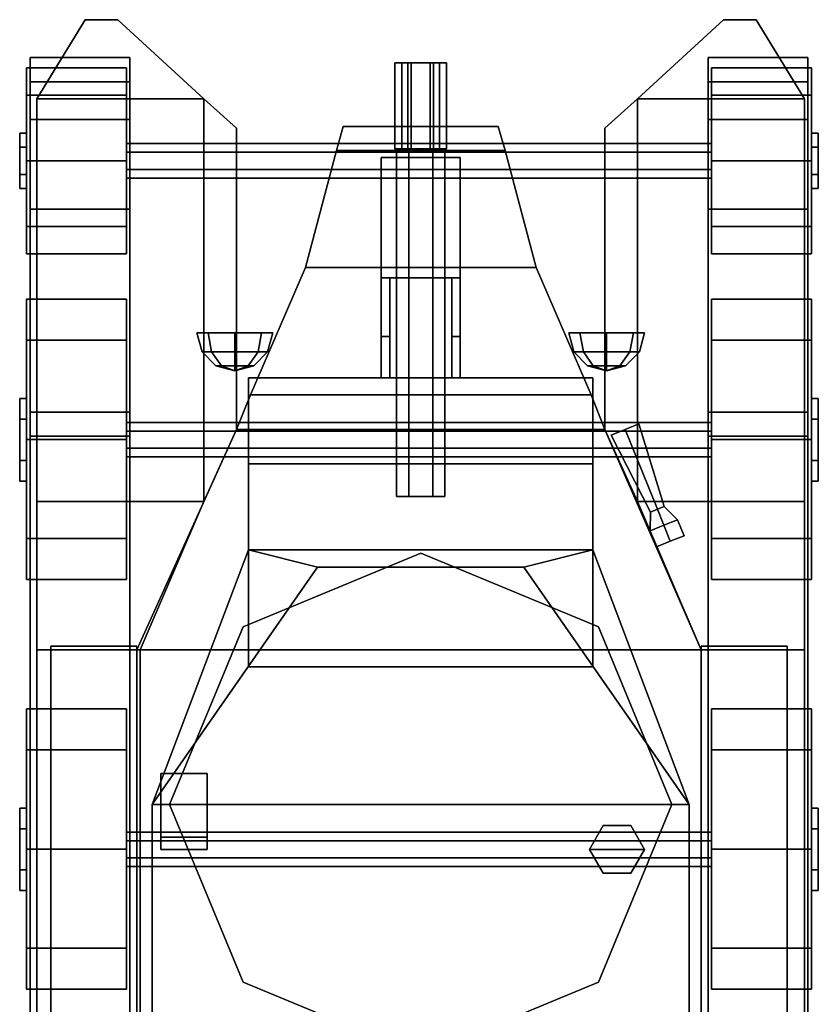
# Model space of a CAD drawing. Header units: millimetres. Extents: x -1.2 to 12.8, y -7.9 to 2.8.
# Drawn here: x -1.165 to 1.155, y -0.073 to 2.79 of the extents above; entities that cross this region are included whole.
import ezdxf

# ---------------------------------------------------------------- set-up
doc = ezdxf.new("R2010")
doc.units = ezdxf.units.MM
for name, color, linetype in [('barrel', 1, 'Continuous'), ('gunshield', 4, 'Continuous'), ('mudguard', 5, 'Continuous'), ('tracks', 8, 'Continuous'), ('turret', 2, 'Continuous'), ('wheels', 2, 'Continuous')]:
    doc.layers.add(name, color=color, linetype=linetype)

msp = doc.modelspace()

# ---------------------------------------------------------------- linework, layer by layer
for points in [[(-0.225, 2.48, 0.56), (-0.245, 2.41, 0.47), (-0.245, 2.41, 0.74), (-0.225, 2.48, 0.64)], [(0.225, 2.48, 0.56), (0.245, 2.41, 0.47), (-0.245, 2.41, 0.47), (-0.225, 2.48, 0.56)], [(-0.225, 2.48, 0.64), (-0.245, 2.41, 0.74), (0.245, 2.41, 0.74), (0.225, 2.48, 0.64)], [(0.225, 2.48, 0.64), (0.225, 2.48, 0.56), (-0.225, 2.48, 0.56), (-0.225, 2.48, 0.64)], [(0.245, 2.41, 0.74), (0.245, 2.41, 0.47), (0.225, 2.48, 0.56), (0.225, 2.48, 0.64)], [(-0.245, 2.41, 0.47), (-0.335, 2.07, 0.33), (-0.335, 2.07, 0.92), (-0.245, 2.41, 0.74)], [(0.245, 2.41, 0.47), (0.335, 2.07, 0.33), (-0.335, 2.07, 0.33), (-0.245, 2.41, 0.47)], [(-0.245, 2.41, 0.74), (-0.335, 2.07, 0.92), (0.335, 2.07, 0.92), (0.245, 2.41, 0.74)], [(0.335, 2.07, 0.92), (0.335, 2.07, 0.33), (0.245, 2.41, 0.47), (0.245, 2.41, 0.74)], [(-0.335, 2.07, 0.33), (-0.495, 1.7, 0.33), (-0.495, 1.7, 1.18), (-0.335, 2.07, 0.92)], [(0.335, 2.07, 0.33), (0.495, 1.7, 0.33), (-0.495, 1.7, 0.33), (-0.335, 2.07, 0.33)], [(-0.335, 2.07, 0.92), (-0.495, 1.7, 1.18), (0.495, 1.7, 1.18), (0.335, 2.07, 0.92)], [(0.495, 1.7, 1.18), (0.495, 1.7, 0.33), (0.335, 2.07, 0.33), (0.335, 2.07, 0.92)], [(-0.4622, 1.88, 1.1028), (-0.43, 1.88, 1.025), (-0.6178, 1.88, 0.9472), (-0.65, 1.88, 1.025)], [(-0.54, 1.88, 1.135), (-0.4622, 1.88, 1.1028), (-0.65, 1.88, 1.025), (-0.6178, 1.88, 1.1028)], [(-0.6074, 1.825, 1.0924), (-0.6178, 1.88, 1.1028), (-0.65, 1.88, 1.025), (-0.6353, 1.825, 1.025)], [(-0.6353, 1.825, 1.025), (-0.65, 1.88, 1.025), (-0.6178, 1.88, 0.9472), (-0.6074, 1.825, 0.9576)], [(-0.43, 1.88, 1.025), (-0.4622, 1.88, 0.9472), (-0.54, 1.88, 0.915), (-0.6178, 1.88, 0.9472)], [(-0.6074, 1.825, 0.9576), (-0.6178, 1.88, 0.9472), (-0.54, 1.88, 0.915), (-0.54, 1.825, 0.9297)], [(-0.54, 1.825, 1.1203), (-0.54, 1.88, 1.135), (-0.6178, 1.88, 1.1028), (-0.6074, 1.825, 1.0924)], [(-0.54, 1.825, 0.9297), (-0.54, 1.88, 0.915), (-0.4622, 1.88, 0.9472), (-0.4726, 1.825, 0.9576)], [(-0.4726, 1.825, 1.0924), (-0.4622, 1.88, 1.1028), (-0.54, 1.88, 1.135), (-0.54, 1.825, 1.1203)], [(-0.4447, 1.825, 1.025), (-0.43, 1.88, 1.025), (-0.4622, 1.88, 1.1028), (-0.4726, 1.825, 1.0924)], [(-0.4726, 1.825, 0.9576), (-0.4622, 1.88, 0.9472), (-0.43, 1.88, 1.025), (-0.4447, 1.825, 1.025)], [(0.4447, 1.825, 1.025), (0.43, 1.88, 1.025), (0.4622, 1.88, 0.9472), (0.4726, 1.825, 0.9576)], [(0.4726, 1.825, 1.0924), (0.4622, 1.88, 1.1028), (0.43, 1.88, 1.025), (0.4447, 1.825, 1.025)], [(0.54, 1.88, 1.135), (0.6178, 1.88, 1.1028), (0.43, 1.88, 1.025), (0.4622, 1.88, 1.1028)], [(0.6178, 1.88, 1.1028), (0.65, 1.88, 1.025), (0.4622, 1.88, 0.9472), (0.43, 1.88, 1.025)], [(0.4726, 1.825, 0.9576), (0.4622, 1.88, 0.9472), (0.54, 1.88, 0.915), (0.54, 1.825, 0.9297)], [(0.54, 1.825, 1.1203), (0.54, 1.88, 1.135), (0.4622, 1.88, 1.1028), (0.4726, 1.825, 1.0924)], [(0.65, 1.88, 1.025), (0.6178, 1.88, 0.9472), (0.54, 1.88, 0.915), (0.4622, 1.88, 0.9472)], [(0.54, 1.825, 0.9297), (0.54, 1.88, 0.915), (0.6178, 1.88, 0.9472), (0.6074, 1.825, 0.9576)], [(0.6074, 1.825, 1.0924), (0.6178, 1.88, 1.1028), (0.54, 1.88, 1.135), (0.54, 1.825, 1.1203)], [(0.6074, 1.825, 0.9576), (0.6178, 1.88, 0.9472), (0.65, 1.88, 1.025), (0.6353, 1.825, 1.025)], [(0.6353, 1.825, 1.025), (0.65, 1.88, 1.025), (0.6178, 1.88, 1.1028), (0.6074, 1.825, 1.0924)], [(-0.5789, 1.7847, 1.0639), (-0.6074, 1.825, 1.0924), (-0.6353, 1.825, 1.025), (-0.595, 1.7847, 1.025)], [(-0.595, 1.7847, 1.025), (-0.6353, 1.825, 1.025), (-0.6074, 1.825, 0.9576), (-0.5789, 1.7847, 0.9861)], [(-0.5789, 1.7847, 0.9861), (-0.6074, 1.825, 0.9576), (-0.54, 1.825, 0.9297), (-0.54, 1.7847, 0.97)], [(-0.54, 1.7847, 1.08), (-0.54, 1.825, 1.1203), (-0.6074, 1.825, 1.0924), (-0.5789, 1.7847, 1.0639)], [(-0.54, 1.7847, 0.97), (-0.54, 1.825, 0.9297), (-0.4726, 1.825, 0.9576), (-0.5011, 1.7847, 0.9861)], [(-0.5011, 1.7847, 1.0639), (-0.4726, 1.825, 1.0924), (-0.54, 1.825, 1.1203), (-0.54, 1.7847, 1.08)], [(-0.485, 1.7847, 1.025), (-0.4447, 1.825, 1.025), (-0.4726, 1.825, 1.0924), (-0.5011, 1.7847, 1.0639)], [(-0.5011, 1.7847, 0.9861), (-0.4726, 1.825, 0.9576), (-0.4447, 1.825, 1.025), (-0.485, 1.7847, 1.025)], [(0.485, 1.7847, 1.025), (0.4447, 1.825, 1.025), (0.4726, 1.825, 0.9576), (0.5011, 1.7847, 0.9861)], [(0.5011, 1.7847, 1.0639), (0.4726, 1.825, 1.0924), (0.4447, 1.825, 1.025), (0.485, 1.7847, 1.025)], [(0.5011, 1.7847, 0.9861), (0.4726, 1.825, 0.9576), (0.54, 1.825, 0.9297), (0.54, 1.7847, 0.97)], [(0.54, 1.7847, 1.08), (0.54, 1.825, 1.1203), (0.4726, 1.825, 1.0924), (0.5011, 1.7847, 1.0639)], [(0.54, 1.7847, 0.97), (0.54, 1.825, 0.9297), (0.6074, 1.825, 0.9576), (0.5789, 1.7847, 0.9861)], [(0.5789, 1.7847, 1.0639), (0.6074, 1.825, 1.0924), (0.54, 1.825, 1.1203), (0.54, 1.7847, 1.08)], [(0.5789, 1.7847, 0.9861), (0.6074, 1.825, 0.9576), (0.6353, 1.825, 1.025), (0.595, 1.7847, 1.025)], [(0.595, 1.7847, 1.025), (0.6353, 1.825, 1.025), (0.6074, 1.825, 1.0924), (0.5789, 1.7847, 1.0639)], [(-0.54, 1.77, 1.025), (-0.5789, 1.7847, 1.0639), (-0.595, 1.7847, 1.025), (-0.54, 1.77, 1.025)], [(-0.54, 1.77, 1.025), (-0.595, 1.7847, 1.025), (-0.5789, 1.7847, 0.9861), (-0.54, 1.77, 1.025)], [(-0.54, 1.77, 1.025), (-0.54, 1.7847, 1.08), (-0.5789, 1.7847, 1.0639), (-0.54, 1.77, 1.025)], [(-0.54, 1.77, 1.025), (-0.5789, 1.7847, 0.9861), (-0.54, 1.7847, 0.97), (-0.54, 1.77, 1.025)], [(-0.54, 1.77, 1.025), (-0.5011, 1.7847, 1.0639), (-0.54, 1.7847, 1.08), (-0.54, 1.77, 1.025)], [(-0.54, 1.77, 1.025), (-0.485, 1.7847, 1.025), (-0.5011, 1.7847, 1.0639), (-0.54, 1.77, 1.025)], [(-0.54, 1.77, 1.025), (-0.5011, 1.7847, 0.9861), (-0.485, 1.7847, 1.025), (-0.54, 1.77, 1.025)], [(-0.54, 1.77, 1.025), (-0.54, 1.7847, 0.97), (-0.5011, 1.7847, 0.9861), (-0.54, 1.77, 1.025)], [(0.54, 1.77, 1.025), (0.485, 1.7847, 1.025), (0.5011, 1.7847, 0.9861), (0.54, 1.77, 1.025)], [(0.54, 1.77, 1.025), (0.5011, 1.7847, 1.0639), (0.485, 1.7847, 1.025), (0.54, 1.77, 1.025)], [(0.54, 1.77, 1.025), (0.5011, 1.7847, 0.9861), (0.54, 1.7847, 0.97), (0.54, 1.77, 1.025)], [(0.54, 1.77, 1.025), (0.54, 1.7847, 1.08), (0.5011, 1.7847, 1.0639), (0.54, 1.77, 1.025)], [(0.54, 1.77, 1.025), (0.54, 1.7847, 0.97), (0.5789, 1.7847, 0.9861), (0.54, 1.77, 1.025)], [(0.54, 1.77, 1.025), (0.5789, 1.7847, 0.9861), (0.595, 1.7847, 1.025), (0.54, 1.77, 1.025)], [(0.54, 1.77, 1.025), (0.595, 1.7847, 1.025), (0.5789, 1.7847, 1.0639), (0.54, 1.77, 1.025)], [(0.54, 1.77, 1.025), (0.5789, 1.7847, 1.0639), (0.54, 1.7847, 1.08), (0.54, 1.77, 1.025)], [(-0.495, 1.7, 0.33), (-0.535, 1.6, 0.33), (-0.535, 1.6, 1.5), (-0.495, 1.7, 1.18)], [(0.495, 1.7, 0.33), (0.535, 1.6, 0.33), (-0.535, 1.6, 0.33), (-0.495, 1.7, 0.33)], [(-0.495, 1.7, 1.18), (-0.535, 1.6, 1.5), (0.535, 1.6, 1.5), (0.495, 1.7, 1.18)], [(0.535, 1.6, 1.5), (0.535, 1.6, 0.33), (0.495, 1.7, 0.33), (0.495, 1.7, 1.18)], [(0.634, 1.6157, 1.35), (0.634, 1.6157, 1.3), (0.5939, 1.5995, 1.275), (0.5939, 1.5995, 1.375)], [(0.634, 1.6157, 1.35), (0.5939, 1.5995, 1.375), (0.6875, 1.3677, 1.35), (0.7076, 1.3758, 1.3375)], [(0.5939, 1.5995, 1.275), (0.634, 1.6157, 1.3), (0.7076, 1.3758, 1.3125), (0.6875, 1.3677, 1.3)], [(0.634, 1.6157, 1.3), (0.634, 1.6157, 1.35), (0.7076, 1.3758, 1.3375), (0.7076, 1.3758, 1.3125)], [(-0.535, 1.6, 0.33), (-0.825, 0.96, 0.33), (-0.825, 0.96, 1.5), (-0.535, 1.6, 1.5)], [(0.535, 1.6, 0.33), (0.815, 0.96, 0.33), (-0.825, 0.96, 0.33), (-0.535, 1.6, 0.33)], [(-0.535, 1.6, 1.5), (-0.825, 0.96, 1.5), (0.815, 0.96, 1.5), (0.535, 1.6, 1.5)], [(0.815, 0.96, 1.5), (0.815, 0.96, 0.33), (0.535, 1.6, 0.33), (0.535, 1.6, 1.5)], [(0.5939, 1.5995, 1.375), (0.5939, 1.5995, 1.275), (0.5537, 1.5833, 1.3), (0.5537, 1.5833, 1.35)], [(0.5537, 1.5833, 1.3), (0.5939, 1.5995, 1.275), (0.6875, 1.3677, 1.3), (0.6675, 1.3596, 1.3125)], [(0.5939, 1.5995, 1.375), (0.5537, 1.5833, 1.35), (0.6675, 1.3596, 1.3375), (0.6875, 1.3677, 1.35)], [(0.5537, 1.5833, 1.35), (0.5537, 1.5833, 1.3), (0.6675, 1.3596, 1.3125), (0.6675, 1.3596, 1.3375)], [(0.7464, 1.3376, 1.3), (0.7063, 1.3214, 1.275), (0.6875, 1.3677, 1.3), (0.7076, 1.3758, 1.3125)], [(0.7063, 1.3214, 1.375), (0.7464, 1.3376, 1.35), (0.7076, 1.3758, 1.3375), (0.6875, 1.3677, 1.35)], [(0.7464, 1.3376, 1.35), (0.7464, 1.3376, 1.3), (0.7076, 1.3758, 1.3125), (0.7076, 1.3758, 1.3375)], [(0.6661, 1.3051, 1.35), (0.7063, 1.3214, 1.375), (0.6875, 1.3677, 1.35), (0.6675, 1.3596, 1.3375)], [(0.7063, 1.3214, 1.275), (0.6661, 1.3051, 1.3), (0.6675, 1.3596, 1.3125), (0.6875, 1.3677, 1.3)], [(0.6661, 1.3051, 1.3), (0.6661, 1.3051, 1.35), (0.6675, 1.3596, 1.3375), (0.6675, 1.3596, 1.3125)], [(0.6661, 1.3051, 1.3), (0.7063, 1.3214, 1.275), (0.725, 1.275, 1.275), (0.6849, 1.2588, 1.3)], [(0.7063, 1.3214, 1.375), (0.6661, 1.3051, 1.35), (0.6849, 1.2588, 1.35), (0.725, 1.275, 1.375)], [(0.7464, 1.3376, 1.35), (0.7063, 1.3214, 1.375), (0.725, 1.275, 1.375), (0.7651, 1.2912, 1.35)], [(0.7063, 1.3214, 1.275), (0.7464, 1.3376, 1.3), (0.7651, 1.2912, 1.3), (0.725, 1.275, 1.275)], [(0.7464, 1.3376, 1.3), (0.7464, 1.3376, 1.35), (0.7651, 1.2912, 1.35), (0.7651, 1.2912, 1.3)], [(0.6661, 1.3051, 1.35), (0.6661, 1.3051, 1.3), (0.6849, 1.2588, 1.3), (0.6849, 1.2588, 1.35)], [(0.7651, 1.2912, 1.3), (0.7651, 1.2912, 1.35), (0.725, 1.275, 1.375), (0.725, 1.275, 1.275)], [(0.725, 1.275, 1.275), (0.725, 1.275, 1.375), (0.6849, 1.2588, 1.35), (0.6849, 1.2588, 1.3)], [(-1.075, 0.97, 1.37), (-1.075, 0.97, 1.22), (-1.075, -1.6, 1.22), (-1.075, -1.6, 1.37)], [(-0.825, 0.97, 1.37), (-0.825, 0.97, 1.22), (-1.075, 0.97, 1.22), (-1.075, 0.97, 1.37)], [(-1.075, -1.6, 1.37), (-0.825, -1.6, 1.37), (-0.825, 0.97, 1.37), (-1.075, 0.97, 1.37)], [(-0.825, 0.96, 0.33), (-0.825, -2.23, 0.33), (-0.825, -2.44, 1.5), (-0.825, 0.96, 1.5)], [(0.815, 0.96, 0.33), (0.815, -2.23, 0.33), (-0.825, -2.23, 0.33), (-0.825, 0.96, 0.33)], [(-0.825, 0.96, 1.5), (-0.825, -2.44, 1.5), (0.815, -2.44, 1.5), (0.815, 0.96, 1.5)], [(1.065, 0.97, 1.37), (0.815, 0.97, 1.37), (0.815, -1.6, 1.37), (1.065, -1.6, 1.37)], [(1.065, 0.97, 1.22), (0.815, 0.97, 1.22), (0.815, 0.97, 1.37), (1.065, 0.97, 1.37)], [(0.815, -2.44, 1.5), (0.815, -2.23, 0.33), (0.815, 0.96, 0.33), (0.815, 0.96, 1.5)], [(1.065, -1.6, 1.37), (1.065, -1.6, 1.22), (1.065, 0.97, 1.22), (1.065, 0.97, 1.37)]]:
    msp.add_3dface(points)
at = {"layer": 'barrel'}
for points in [[(-0.0375, 2.665, 2.155), (-0.075, 2.665, 2.09), (-0.075, 2.415, 2.09), (-0.0375, 2.415, 2.155)], [(-0.075, 2.665, 2.09), (-0.0375, 2.665, 2.025), (-0.0375, 2.415, 2.025), (-0.075, 2.415, 2.09)], [(-0.0547, 2.665, 2.0905), (-0.075, 2.665, 2.09), (-0.0375, 2.665, 2.155), (-0.0275, 2.665, 2.1376)], [(-0.0275, 2.665, 2.0424), (-0.0375, 2.665, 2.025), (-0.075, 2.665, 2.09), (-0.0547, 2.665, 2.0905)], [(-0.055, 2.665, 2.09), (-0.0275, 2.665, 2.1376), (-0.0275, 2.415, 2.1376), (-0.055, 2.415, 2.09)], [(-0.0275, 2.665, 2.0424), (-0.055, 2.665, 2.09), (-0.055, 2.415, 2.09), (-0.0275, 2.415, 2.0424)], [(0.0375, 2.665, 2.155), (-0.0375, 2.665, 2.155), (-0.0375, 2.415, 2.155), (0.0375, 2.415, 2.155)], [(-0.0375, 2.665, 2.025), (0.0375, 2.665, 2.025), (0.0375, 2.415, 2.025), (-0.0375, 2.415, 2.025)], [(0.0275, 2.665, 2.1376), (-0.0275, 2.665, 2.1376), (-0.0375, 2.665, 2.155), (0.0375, 2.665, 2.155)], [(0.0275, 2.665, 2.0424), (0.0375, 2.665, 2.025), (-0.0375, 2.665, 2.025), (-0.0275, 2.665, 2.0424)], [(-0.0275, 2.665, 2.1376), (0.0275, 2.665, 2.1376), (0.0275, 2.415, 2.1376), (-0.0275, 2.415, 2.1376)], [(0.0275, 2.665, 2.0424), (-0.0275, 2.665, 2.0424), (-0.0275, 2.415, 2.0424), (0.0275, 2.415, 2.0424)], [(0.0275, 2.665, 2.1376), (0.055, 2.665, 2.09), (0.055, 2.415, 2.09), (0.0275, 2.415, 2.1376)], [(0.055, 2.665, 2.09), (0.0275, 2.665, 2.0424), (0.0275, 2.415, 2.0424), (0.055, 2.415, 2.09)], [(0.055, 2.665, 2.09), (0.075, 2.665, 2.09), (0.0375, 2.665, 2.025), (0.0275, 2.665, 2.0424)], [(0.0275, 2.665, 2.1376), (0.0375, 2.665, 2.155), (0.075, 2.665, 2.09), (0.055, 2.665, 2.09)], [(0.075, 2.665, 2.09), (0.0375, 2.665, 2.155), (0.0375, 2.415, 2.155), (0.075, 2.415, 2.09)], [(0.0375, 2.665, 2.025), (0.075, 2.665, 2.09), (0.075, 2.415, 2.09), (0.0375, 2.415, 2.025)], [(-0.035, 2.405, 2.0294), (-0.07, 2.405, 2.09), (-0.075, 2.415, 2.09), (-0.0375, 2.415, 2.025)], [(-0.07, 2.405, 2.09), (-0.035, 2.405, 2.1506), (-0.0375, 2.415, 2.155), (-0.075, 2.415, 2.09)], [(-0.035, 2.405, 2.1506), (-0.07, 2.405, 2.09), (-0.07, 1.405, 2.09), (-0.035, 1.405, 2.1506)], [(-0.07, 2.405, 2.09), (-0.035, 2.405, 2.0294), (-0.035, 1.405, 2.0294), (-0.07, 1.405, 2.09)], [(-0.0275, 2.415, 2.1376), (0.0275, 2.415, 2.1376), (0.055, 2.415, 2.09), (-0.055, 2.415, 2.09)], [(-0.055, 2.415, 2.09), (0.055, 2.415, 2.09), (0.0275, 2.415, 2.0424), (-0.0275, 2.415, 2.0424)], [(0.035, 2.405, 2.0294), (-0.035, 2.405, 2.0294), (-0.0375, 2.415, 2.025), (0.0375, 2.415, 2.025)], [(-0.035, 2.405, 2.1506), (0.035, 2.405, 2.1506), (0.0375, 2.415, 2.155), (-0.0375, 2.415, 2.155)], [(0.035, 2.405, 2.1506), (-0.035, 2.405, 2.1506), (-0.035, 1.405, 2.1506), (0.035, 1.405, 2.1506)], [(-0.035, 2.405, 2.0294), (0.035, 2.405, 2.0294), (0.035, 1.405, 2.0294), (-0.035, 1.405, 2.0294)], [(0.07, 2.405, 2.09), (0.035, 2.405, 2.0294), (0.0375, 2.415, 2.025), (0.075, 2.415, 2.09)], [(0.035, 2.405, 2.1506), (0.07, 2.405, 2.09), (0.075, 2.415, 2.09), (0.0375, 2.415, 2.155)], [(0.07, 2.405, 2.09), (0.035, 2.405, 2.1506), (0.035, 1.405, 2.1506), (0.07, 1.405, 2.09)], [(0.035, 2.405, 2.0294), (0.07, 2.405, 2.09), (0.07, 1.405, 2.09), (0.035, 1.405, 2.0294)]]:
    msp.add_3dface(points, dxfattribs=at)
at = {"layer": 'gunshield'}
for points in [[(0.115, 2.39, 2.02), (0.115, 2.39, 1.95), (-0.115, 2.39, 1.95), (-0.115, 2.39, 2.02)], [(-0.115, 2.39, 1.95), (-0.115, 2.04, 1.95), (-0.115, 2.04, 2.02), (-0.115, 2.39, 2.02)], [(0.115, 2.39, 1.95), (0.115, 2.04, 1.95), (-0.115, 2.04, 1.95), (-0.115, 2.39, 1.95)], [(-0.115, 2.39, 2.02), (-0.115, 2.04, 2.02), (0.115, 2.04, 2.02), (0.115, 2.39, 2.02)], [(0.115, 2.04, 2.02), (0.115, 2.04, 1.95), (0.115, 2.39, 1.95), (0.115, 2.39, 2.02)], [(-0.115, 2.04, 2.02), (-0.115, 2.04, 1.95), (0.115, 2.04, 1.95), (0.115, 2.04, 2.02)], [(-0.115, 2.04, 1.97), (-0.115, 1.87, 1.97), (-0.115, 1.87, 2.02), (-0.115, 2.04, 2.02)], [(-0.09, 2.04, 1.97), (-0.09, 1.87, 1.97), (-0.115, 1.87, 1.97), (-0.115, 2.04, 1.97)], [(-0.115, 2.04, 2.02), (-0.115, 1.87, 2.02), (-0.09, 1.87, 2.02), (-0.09, 2.04, 2.02)], [(-0.09, 2.04, 1.95), (-0.09, 1.75, 1.95), (-0.09, 1.87, 1.97), (-0.09, 2.04, 1.97)], [(0.09, 2.04, 1.95), (0.09, 1.75, 1.95), (-0.09, 1.75, 1.95), (-0.09, 2.04, 1.95)], [(-0.09, 2.04, 2.02), (-0.09, 1.75, 2.02), (0.09, 1.75, 2.02), (0.09, 2.04, 2.02)], [(0.09, 1.87, 1.97), (0.09, 1.75, 1.95), (0.09, 2.04, 1.95), (0.09, 2.04, 1.97)], [(0.09, 2.04, 2.02), (0.09, 1.87, 2.02), (0.115, 1.87, 2.02), (0.115, 2.04, 2.02)], [(0.115, 2.04, 1.97), (0.115, 1.87, 1.97), (0.09, 1.87, 1.97), (0.09, 2.04, 1.97)], [(0.115, 1.87, 2.02), (0.115, 1.87, 1.97), (0.115, 2.04, 1.97), (0.115, 2.04, 2.02)], [(-0.115, 1.87, 1.97), (-0.115, 1.75, 1.95), (-0.115, 1.75, 2.125), (-0.115, 1.87, 2.02)], [(-0.09, 1.87, 1.97), (-0.09, 1.75, 1.95), (-0.115, 1.75, 1.95), (-0.115, 1.87, 1.97)], [(-0.115, 1.87, 2.02), (-0.115, 1.75, 2.125), (-0.09, 1.75, 2.125), (-0.09, 1.87, 2.02)], [(-0.09, 1.75, 2.125), (-0.09, 1.75, 1.95), (-0.09, 1.87, 1.97), (-0.09, 1.87, 2.02)], [(0.115, 1.87, 1.97), (0.115, 1.75, 1.95), (0.09, 1.75, 1.95), (0.09, 1.87, 1.97)], [(0.09, 1.87, 2.02), (0.09, 1.75, 2.125), (0.115, 1.75, 2.125), (0.115, 1.87, 2.02)], [(0.09, 1.87, 1.97), (0.09, 1.75, 1.95), (0.09, 1.75, 2.125), (0.09, 1.87, 2.02)], [(0.115, 1.75, 2.125), (0.115, 1.75, 1.95), (0.115, 1.87, 1.97), (0.115, 1.87, 2.02)], [(-0.09, 1.75, 2.02), (-0.09, 1.75, 1.95), (0.09, 1.75, 1.95), (0.09, 1.75, 2.02)]]:
    msp.add_3dface(points, dxfattribs=at)
at = {"layer": 'mudguard'}
for points in [[(-0.88, 2.79, 0.93), (-0.975, 2.79, 0.93), (-1.115, 2.56, 1.1), (-0.63, 2.56, 1.1)], [(-1.115, 2.56, 1.1), (-0.975, 2.79, 0.93), (-0.88, 2.79, 0.93), (-0.63, 2.56, 1.1)], [(1.115, 2.56, 1.1), (0.975, 2.79, 0.93), (0.88, 2.79, 0.93), (0.63, 2.56, 1.1)], [(0.88, 2.79, 0.93), (0.975, 2.79, 0.93), (1.115, 2.56, 1.1), (0.63, 2.56, 1.1)], [(-0.63, 2.56, 1.1), (-1.115, 2.56, 1.1), (-1.115, 1.39, 1.22), (-0.63, 1.39, 1.22)], [(-1.115, 1.39, 1.22), (-1.115, 2.56, 1.1), (-0.63, 2.56, 1.1), (-0.63, 1.39, 1.22)], [(-0.535, 2.475, 0.705), (-0.63, 2.56, 1.1), (-0.63, 1.39, 1.22), (-0.535, 1.6, 0.705)], [(-0.63, 1.39, 1.22), (-0.63, 2.56, 1.1), (-0.535, 2.475, 0.705), (-0.535, 1.6, 0.705)], [(0.63, 1.39, 1.22), (0.63, 2.56, 1.1), (0.535, 2.475, 0.705), (0.535, 1.6, 0.705)], [(0.535, 2.475, 0.705), (0.63, 2.56, 1.1), (0.63, 1.39, 1.22), (0.535, 1.6, 0.705)], [(0.63, 2.56, 1.1), (1.115, 2.56, 1.1), (1.115, 1.39, 1.22), (0.63, 1.39, 1.22)], [(1.115, 1.39, 1.22), (1.115, 2.56, 1.1), (0.63, 2.56, 1.1), (0.63, 1.39, 1.22)], [(-0.63, 1.39, 1.22), (-1.115, 1.39, 1.22), (-1.115, 0.96, 1.22), (-0.815, 0.96, 1.22)], [(-1.115, 0.96, 1.22), (-1.115, 1.39, 1.22), (-0.63, 1.39, 1.22), (-0.815, 0.96, 1.22)], [(1.115, 0.96, 1.22), (1.115, 1.39, 1.22), (0.63, 1.39, 1.22), (0.815, 0.96, 1.22)], [(0.63, 1.39, 1.22), (1.115, 1.39, 1.22), (1.115, 0.96, 1.22), (0.815, 0.96, 1.22)], [(-0.815, 0.96, 1.22), (-1.115, 0.96, 1.22), (-1.115, -2.51, 1.22), (-0.815, -2.51, 1.22)], [(-1.115, -2.51, 1.22), (-1.115, 0.96, 1.22), (-0.815, 0.96, 1.22), (-0.815, -2.51, 1.22)], [(1.115, -2.51, 1.22), (1.115, 0.96, 1.22), (0.815, 0.96, 1.22), (0.815, -2.51, 1.22)], [(0.815, 0.96, 1.22), (1.115, 0.96, 1.22), (1.115, -2.51, 1.22), (0.815, -2.51, 1.22)]]:
    msp.add_3dface(points, dxfattribs=at)
at = {"layer": 'tracks'}
for points in [[(-1.135, 2.68, 0.75), (-0.845, 2.68, 0.75), (-0.845, 2.5, 0.94), (-1.135, 2.5, 0.94)], [(-0.845, 2.5, 0.94), (-0.845, 2.68, 0.75), (-1.135, 2.68, 0.75), (-1.135, 2.5, 0.94)], [(-0.845, 2.68, 0.75), (-0.845, 2.61, 0.48), (-1.135, 2.61, 0.48), (-1.135, 2.68, 0.75)], [(-1.135, 2.61, 0.48), (-0.845, 2.61, 0.48), (-0.845, 2.68, 0.75), (-1.135, 2.68, 0.75)], [(1.125, 2.68, 0.75), (1.125, 2.61, 0.48), (0.835, 2.61, 0.48), (0.835, 2.68, 0.75)], [(0.835, 2.61, 0.48), (1.125, 2.61, 0.48), (1.125, 2.68, 0.75), (0.835, 2.68, 0.75)], [(1.125, 2.5, 0.94), (1.125, 2.68, 0.75), (0.835, 2.68, 0.75), (0.835, 2.5, 0.94)], [(0.835, 2.68, 0.75), (1.125, 2.68, 0.75), (1.125, 2.5, 0.94), (0.835, 2.5, 0.94)], [(-1.135, 1.65), (-0.845, 1.65), (-0.845, 2.61, 0.48), (-1.135, 2.61, 0.48)], [(-0.845, 2.61, 0.48), (-0.845, 1.65), (-1.135, 1.65), (-1.135, 2.61, 0.48)], [(0.835, 1.65), (1.125, 1.65), (1.125, 2.61, 0.48), (0.835, 2.61, 0.48)], [(1.125, 2.61, 0.48), (1.125, 1.65), (0.835, 1.65), (0.835, 2.61, 0.48)], [(-0.845, 2.24, 0.94), (-0.845, 2.5, 0.94), (-1.135, 2.5, 0.94), (-1.135, 2.24, 0.94)], [(-1.135, 2.5, 0.94), (-0.845, 2.5, 0.94), (-0.845, 2.24, 0.94), (-1.135, 2.24, 0.94)], [(1.125, 2.24, 0.94), (1.125, 2.5, 0.94), (0.835, 2.5, 0.94), (0.835, 2.24, 0.94)], [(0.835, 2.5, 0.94), (1.125, 2.5, 0.94), (1.125, 2.24, 0.94), (0.835, 2.24, 0.94)], [(-1.135, 2.24, 0.94), (-0.845, 2.24, 0.94), (-0.845, 1.58, 0.84), (-1.135, 1.58, 0.84)], [(-0.845, 1.58, 0.84), (-0.845, 2.24, 0.94), (-1.135, 2.24, 0.94), (-1.135, 1.58, 0.84)], [(0.835, 2.24, 0.94), (1.125, 2.24, 0.94), (1.125, 1.58, 0.84), (0.835, 1.58, 0.84)], [(1.125, 1.58, 0.84), (1.125, 2.24, 0.94), (0.835, 2.24, 0.94), (0.835, 1.58, 0.84)], [(-1.135, -1.86), (-0.845, -1.86), (-0.845, 1.65), (-1.135, 1.65)], [(-0.845, 1.65), (-0.845, -1.86), (-1.135, -1.86), (-1.135, 1.65)], [(1.125, 1.65), (1.125, -1.86), (0.835, -1.86), (0.835, 1.65)], [(0.835, -1.86), (1.125, -1.86), (1.125, 1.65), (0.835, 1.65)], [(-0.845, -1.76, 0.84), (-0.845, 1.58, 0.84), (-1.135, 1.58, 0.84), (-1.135, -1.76, 0.84)], [(-1.135, 1.58, 0.84), (-0.845, 1.58, 0.84), (-0.845, -1.76, 0.84), (-1.135, -1.76, 0.84)], [(1.125, -1.76, 0.84), (1.125, 1.58, 0.84), (0.835, 1.58, 0.84), (0.835, -1.76, 0.84)], [(0.835, 1.58, 0.84), (1.125, 1.58, 0.84), (1.125, -1.76, 0.84), (0.835, -1.76, 0.84)]]:
    msp.add_3dface(points, dxfattribs=at)
at = {"layer": 'turret'}
for points in [[(0.5, 1.75, 2.18), (0.5, 1.75, 1.95), (-0.5, 1.75, 1.95), (-0.5, 1.75, 2.18)], [(-0.5, 1.75, 1.95), (-0.5, 1.5, 1.7), (-0.5, 1.5, 2.43), (-0.5, 1.75, 2.18)], [(0.5, 1.75, 1.95), (0.5, 1.5, 1.7), (-0.5, 1.5, 1.7), (-0.5, 1.75, 1.95)], [(-0.5, 1.75, 2.18), (-0.5, 1.5, 2.43), (0.5, 1.5, 2.43), (0.5, 1.75, 2.18)], [(0.5, 1.5, 2.43), (0.5, 1.5, 1.7), (0.5, 1.75, 1.95), (0.5, 1.75, 2.18)], [(-0.5, 1.5, 1.7), (-0.5, 0.91, 1.7), (-0.5, 0.91, 2.43), (-0.5, 1.5, 2.43)], [(0.5, 1.5, 1.7), (0.5, 0.91, 1.7), (-0.5, 0.91, 1.7), (-0.5, 1.5, 1.7)], [(-0.5, 1.5, 2.43), (-0.5, 0.91, 2.43), (0.5, 0.91, 2.43), (0.5, 1.5, 2.43)], [(0.5, 0.91, 2.43), (0.5, 0.91, 1.7), (0.5, 1.5, 1.7), (0.5, 1.5, 2.43)], [(-0.5, 1.25, 1.635), (-0.78, 0.51, 1.635), (-0.78, 0.51, 2.64), (-0.3, 1.2, 2.44)], [(0.5, 1.25, 1.635), (0.78, 0.51, 1.635), (-0.78, 0.51, 1.635), (-0.5, 1.25, 1.635)], [(0, 1.24, 1.5), (-0.5162, 1.0262, 1.5), (-0.5162, 1.0262, 1.635), (0, 1.24, 1.635)], [(0.3, 1.2, 2.44), (0.5, 1.25, 1.635), (-0.5, 1.25, 1.635), (-0.3, 1.2, 2.44)], [(0.5162, 1.0262, 1.5), (0, 1.24, 1.5), (0, 1.24, 1.635), (0.5162, 1.0262, 1.635)], [(0.78, 0.51, 2.64), (0.78, 0.51, 1.635), (0.5, 1.25, 1.635), (0.3, 1.2, 2.44)], [(-0.3, 1.2, 2.44), (-0.78, 0.51, 2.64), (0.78, 0.51, 2.64), (0.3, 1.2, 2.44)], [(-0.5162, 1.0262, 1.5), (-0.73, 0.51, 1.5), (-0.73, 0.51, 1.635), (-0.5162, 1.0262, 1.635)], [(0.73, 0.51, 1.5), (0.5162, 1.0262, 1.5), (0.5162, 1.0262, 1.635), (0.73, 0.51, 1.635)], [(-0.755, 0.6, 2.62), (-0.755, 0.38, 2.62), (-0.755, 0.415, 2.7), (-0.755, 0.6, 2.7)], [(-0.62, 0.6, 2.7), (-0.62, 0.6, 2.62), (-0.755, 0.6, 2.62), (-0.755, 0.6, 2.7)], [(-0.62, 0.6, 2.62), (-0.62, 0.38, 2.62), (-0.755, 0.38, 2.62), (-0.755, 0.6, 2.62)], [(-0.755, 0.6, 2.7), (-0.755, 0.415, 2.7), (-0.62, 0.415, 2.7), (-0.62, 0.6, 2.7)], [(-0.62, 0.415, 2.7), (-0.62, 0.38, 2.62), (-0.62, 0.6, 2.62), (-0.62, 0.6, 2.7)], [(-0.78, 0.51, 1.635), (-0.78, -0.51, 1.635), (-0.78, -0.51, 2.64), (-0.78, 0.51, 2.64)], [(0.78, 0.51, 1.635), (0.78, -0.51, 1.635), (-0.78, -0.51, 1.635), (-0.78, 0.51, 1.635)], [(-0.78, 0.51, 2.64), (-0.78, -0.51, 2.64), (0.78, -0.51, 2.64), (0.78, 0.51, 2.64)], [(-0.73, 0.51, 1.5), (-0.5162, -0.0062, 1.5), (-0.5162, -0.0062, 1.635), (-0.73, 0.51, 1.635)], [(0.5162, -0.0062, 1.5), (0.73, 0.51, 1.5), (0.73, 0.51, 1.635), (0.5162, -0.0062, 1.635)], [(0.78, -0.51, 2.64), (0.78, -0.51, 1.635), (0.78, 0.51, 1.635), (0.78, 0.51, 2.64)], [(0.53, 0.4493, 2.64), (0.49, 0.38, 2.64), (0.49, 0.38, 2.74), (0.53, 0.4493, 2.74)], [(0.61, 0.4493, 2.74), (0.53, 0.4493, 2.74), (0.49, 0.38, 2.74), (0.65, 0.38, 2.74)], [(0.61, 0.4493, 2.64), (0.53, 0.4493, 2.64), (0.53, 0.4493, 2.74), (0.61, 0.4493, 2.74)], [(0.65, 0.38, 2.64), (0.61, 0.4493, 2.64), (0.61, 0.4493, 2.74), (0.65, 0.38, 2.74)], [(-0.755, 0.415, 2.7), (-0.755, 0.38, 2.62), (-0.62, 0.38, 2.62), (-0.62, 0.415, 2.7)], [(0.49, 0.38, 2.64), (0.53, 0.3107, 2.64), (0.53, 0.3107, 2.74), (0.49, 0.38, 2.74)], [(0.65, 0.38, 2.74), (0.49, 0.38, 2.74), (0.53, 0.3107, 2.74), (0.61, 0.3107, 2.74)], [(0.61, 0.3107, 2.64), (0.65, 0.38, 2.64), (0.65, 0.38, 2.74), (0.61, 0.3107, 2.74)], [(0.53, 0.3107, 2.64), (0.61, 0.3107, 2.64), (0.61, 0.3107, 2.74), (0.53, 0.3107, 2.74)], [(-0.5162, -0.0062, 1.5), (0, -0.22, 1.5), (0, -0.22, 1.635), (-0.5162, -0.0062, 1.635)], [(0, -0.22, 1.5), (0.5162, -0.0062, 1.5), (0.5162, -0.0062, 1.635), (0, -0.22, 1.635)]]:
    msp.add_3dface(points, dxfattribs=at)
at = {"layer": 'wheels'}
for points in [[(-0.855, 2.5709, 0.8509), (-0.855, 2.65, 0.66), (-1.145, 2.65, 0.66), (-1.145, 2.5709, 0.8509)], [(-0.855, 2.65, 0.66), (-0.855, 2.5709, 0.4691), (-1.145, 2.5709, 0.4691), (-1.145, 2.65, 0.66)], [(-1.145, 2.1891, 0.4691), (-1.145, 2.65, 0.66), (-1.145, 2.5709, 0.4691), (-1.145, 2.38, 0.39)], [(-1.145, 2.11, 0.66), (-1.145, 2.5709, 0.8509), (-1.145, 2.65, 0.66), (-1.145, 2.1891, 0.4691)], [(-0.855, 2.65, 0.66), (-0.855, 2.1891, 0.4691), (-0.855, 2.38, 0.39), (-0.855, 2.5709, 0.4691)], [(-0.855, 2.5709, 0.8509), (-0.855, 2.11, 0.66), (-0.855, 2.1891, 0.4691), (-0.855, 2.65, 0.66)], [(0.845, 2.1891, 0.8509), (0.845, 2.65, 0.66), (0.845, 2.5709, 0.4691), (0.845, 2.11, 0.66)], [(0.845, 2.5709, 0.4691), (0.845, 2.65, 0.66), (1.135, 2.65, 0.66), (1.135, 2.5709, 0.4691)], [(0.845, 2.38, 0.93), (0.845, 2.5709, 0.8509), (0.845, 2.65, 0.66), (0.845, 2.1891, 0.8509)], [(0.845, 2.65, 0.66), (0.845, 2.5709, 0.8509), (1.135, 2.5709, 0.8509), (1.135, 2.65, 0.66)], [(1.135, 2.65, 0.66), (1.135, 2.1891, 0.8509), (1.135, 2.11, 0.66), (1.135, 2.5709, 0.4691)], [(1.135, 2.5709, 0.8509), (1.135, 2.38, 0.93), (1.135, 2.1891, 0.8509), (1.135, 2.65, 0.66)], [(-0.855, 2.38, 0.93), (-0.855, 2.5709, 0.8509), (-1.145, 2.5709, 0.8509), (-1.145, 2.38, 0.93)], [(-0.855, 2.5709, 0.4691), (-0.855, 2.38, 0.39), (-1.145, 2.38, 0.39), (-1.145, 2.5709, 0.4691)], [(-1.145, 2.1891, 0.8509), (-1.145, 2.38, 0.93), (-1.145, 2.5709, 0.8509), (-1.145, 2.11, 0.66)], [(-0.855, 2.38, 0.93), (-0.855, 2.1891, 0.8509), (-0.855, 2.11, 0.66), (-0.855, 2.5709, 0.8509)], [(0.845, 2.11, 0.66), (0.845, 2.5709, 0.4691), (0.845, 2.38, 0.39), (0.845, 2.1891, 0.4691)], [(0.845, 2.38, 0.39), (0.845, 2.5709, 0.4691), (1.135, 2.5709, 0.4691), (1.135, 2.38, 0.39)], [(0.845, 2.5709, 0.8509), (0.845, 2.38, 0.93), (1.135, 2.38, 0.93), (1.135, 2.5709, 0.8509)], [(1.135, 2.5709, 0.4691), (1.135, 2.11, 0.66), (1.135, 2.1891, 0.4691), (1.135, 2.38, 0.39)], [(-1.145, 2.42, 0.7293), (-1.145, 2.46, 0.66), (-1.165, 2.46, 0.66), (-1.165, 2.42, 0.7293)], [(-1.145, 2.46, 0.66), (-1.145, 2.42, 0.5907), (-1.165, 2.42, 0.5907), (-1.165, 2.46, 0.66)], [(-1.165, 2.42, 0.5907), (-1.165, 2.34, 0.5907), (-1.165, 2.3, 0.66), (-1.165, 2.46, 0.66)], [(-1.165, 2.46, 0.66), (-1.165, 2.3, 0.66), (-1.165, 2.34, 0.7293), (-1.165, 2.42, 0.7293)], [(1.135, 2.46, 0.66), (1.135, 2.42, 0.7293), (1.155, 2.42, 0.7293), (1.155, 2.46, 0.66)], [(1.135, 2.42, 0.5907), (1.135, 2.46, 0.66), (1.155, 2.46, 0.66), (1.155, 2.42, 0.5907)], [(1.155, 2.3, 0.66), (1.155, 2.46, 0.66), (1.155, 2.42, 0.7293), (1.155, 2.34, 0.7293)], [(1.155, 2.34, 0.5907), (1.155, 2.42, 0.5907), (1.155, 2.46, 0.66), (1.155, 2.3, 0.66)], [(-1.145, 2.34, 0.7293), (-1.145, 2.42, 0.7293), (-1.165, 2.42, 0.7293), (-1.165, 2.34, 0.7293)], [(-1.145, 2.42, 0.5907), (-1.145, 2.34, 0.5907), (-1.165, 2.34, 0.5907), (-1.165, 2.42, 0.5907)], [(0.845, 2.405, 0.7033), (0.845, 2.43, 0.66), (-0.855, 2.43, 0.66), (-0.855, 2.405, 0.7033)], [(0.845, 2.43, 0.66), (0.845, 2.405, 0.6167), (-0.855, 2.405, 0.6167), (-0.855, 2.43, 0.66)], [(0.845, 2.355, 0.7033), (0.845, 2.405, 0.7033), (-0.855, 2.405, 0.7033), (-0.855, 2.355, 0.7033)], [(0.845, 2.405, 0.6167), (0.845, 2.355, 0.6167), (-0.855, 2.355, 0.6167), (-0.855, 2.405, 0.6167)], [(1.135, 2.34, 0.5907), (1.135, 2.42, 0.5907), (1.155, 2.42, 0.5907), (1.155, 2.34, 0.5907)], [(1.135, 2.42, 0.7293), (1.135, 2.34, 0.7293), (1.155, 2.34, 0.7293), (1.155, 2.42, 0.7293)], [(-0.855, 2.1891, 0.8509), (-0.855, 2.38, 0.93), (-1.145, 2.38, 0.93), (-1.145, 2.1891, 0.8509)], [(-0.855, 2.38, 0.39), (-0.855, 2.1891, 0.4691), (-1.145, 2.1891, 0.4691), (-1.145, 2.38, 0.39)], [(0.845, 2.1891, 0.4691), (0.845, 2.38, 0.39), (1.135, 2.38, 0.39), (1.135, 2.1891, 0.4691)], [(0.845, 2.38, 0.93), (0.845, 2.1891, 0.8509), (1.135, 2.1891, 0.8509), (1.135, 2.38, 0.93)], [(0.845, 2.33, 0.66), (0.845, 2.355, 0.7033), (-0.855, 2.355, 0.7033), (-0.855, 2.33, 0.66)], [(0.845, 2.355, 0.6167), (0.845, 2.33, 0.66), (-0.855, 2.33, 0.66), (-0.855, 2.355, 0.6167)], [(-1.145, 2.3, 0.66), (-1.145, 2.34, 0.7293), (-1.165, 2.34, 0.7293), (-1.165, 2.3, 0.66)], [(-1.145, 2.34, 0.5907), (-1.145, 2.3, 0.66), (-1.165, 2.3, 0.66), (-1.165, 2.34, 0.5907)], [(1.135, 2.34, 0.7293), (1.135, 2.3, 0.66), (1.155, 2.3, 0.66), (1.155, 2.34, 0.7293)], [(1.135, 2.3, 0.66), (1.135, 2.34, 0.5907), (1.155, 2.34, 0.5907), (1.155, 2.3, 0.66)], [(-0.855, 2.11, 0.66), (-0.855, 2.1891, 0.8509), (-1.145, 2.1891, 0.8509), (-1.145, 2.11, 0.66)], [(-0.855, 2.1891, 0.4691), (-0.855, 2.11, 0.66), (-1.145, 2.11, 0.66), (-1.145, 2.1891, 0.4691)], [(0.845, 2.11, 0.66), (0.845, 2.1891, 0.4691), (1.135, 2.1891, 0.4691), (1.135, 2.11, 0.66)], [(0.845, 2.1891, 0.8509), (0.845, 2.11, 0.66), (1.135, 2.11, 0.66), (1.135, 2.1891, 0.8509)], [(-0.855, 1.8588, 0.6998), (-0.855, 1.978, 0.412), (-1.145, 1.978, 0.412), (-1.145, 1.8588, 0.6998)], [(-0.855, 1.978, 0.412), (-0.855, 1.8588, 0.1242), (-1.145, 1.8588, 0.1242), (-1.145, 1.978, 0.412)], [(-1.145, 1.164, 0.412), (-1.145, 1.8588, 0.6998), (-1.145, 1.978, 0.412), (-1.145, 1.2832, 0.1242)], [(-1.145, 1.2832, 0.1242), (-1.145, 1.978, 0.412), (-1.145, 1.8588, 0.1242), (-1.145, 1.571, 0.005)], [(-0.855, 1.2832, 0.6998), (-0.855, 1.978, 0.412), (-0.855, 1.8588, 0.6998), (-0.855, 1.571, 0.819)], [(-0.855, 1.164, 0.412), (-0.855, 1.8588, 0.1242), (-0.855, 1.978, 0.412), (-0.855, 1.2832, 0.6998)], [(1.135, 1.8588, 0.6998), (1.135, 1.978, 0.412), (0.845, 1.978, 0.412), (0.845, 1.8588, 0.6998)], [(0.845, 1.164, 0.412), (0.845, 1.8588, 0.6998), (0.845, 1.978, 0.412), (0.845, 1.2832, 0.1242)], [(0.845, 1.2832, 0.1242), (0.845, 1.978, 0.412), (0.845, 1.8588, 0.1242), (0.845, 1.571, 0.005)], [(1.135, 1.978, 0.412), (1.135, 1.8588, 0.1242), (0.845, 1.8588, 0.1242), (0.845, 1.978, 0.412)], [(1.135, 1.2832, 0.6998), (1.135, 1.978, 0.412), (1.135, 1.8588, 0.6998), (1.135, 1.571, 0.819)], [(1.135, 1.164, 0.412), (1.135, 1.8588, 0.1242), (1.135, 1.978, 0.412), (1.135, 1.2832, 0.6998)], [(-0.855, 1.571, 0.819), (-0.855, 1.8588, 0.6998), (-1.145, 1.8588, 0.6998), (-1.145, 1.571, 0.819)], [(-0.855, 1.8588, 0.1242), (-0.855, 1.571, 0.005), (-1.145, 1.571, 0.005), (-1.145, 1.8588, 0.1242)], [(-1.145, 1.2832, 0.6998), (-1.145, 1.571, 0.819), (-1.145, 1.8588, 0.6998), (-1.145, 1.164, 0.412)], [(-0.855, 1.2832, 0.1242), (-0.855, 1.571, 0.005), (-0.855, 1.8588, 0.1242), (-0.855, 1.164, 0.412)], [(0.845, 1.2832, 0.6998), (0.845, 1.571, 0.819), (0.845, 1.8588, 0.6998), (0.845, 1.164, 0.412)], [(1.135, 1.8588, 0.1242), (1.135, 1.571, 0.005), (0.845, 1.571, 0.005), (0.845, 1.8588, 0.1242)], [(1.135, 1.571, 0.819), (1.135, 1.8588, 0.6998), (0.845, 1.8588, 0.6998), (0.845, 1.571, 0.819)], [(1.135, 1.2832, 0.1242), (1.135, 1.571, 0.005), (1.135, 1.8588, 0.1242), (1.135, 1.164, 0.412)], [(-1.145, 1.63, 0.5139), (-1.145, 1.69, 0.41), (-1.165, 1.69, 0.41), (-1.165, 1.63, 0.5139)], [(-1.145, 1.69, 0.41), (-1.145, 1.63, 0.3061), (-1.165, 1.63, 0.3061), (-1.165, 1.69, 0.41)], [(-1.165, 1.51, 0.5139), (-1.165, 1.63, 0.5139), (-1.165, 1.69, 0.41), (-1.165, 1.45, 0.41)], [(-1.165, 1.45, 0.41), (-1.165, 1.69, 0.41), (-1.165, 1.63, 0.3061), (-1.165, 1.51, 0.3061)], [(1.155, 1.63, 0.5139), (1.155, 1.69, 0.41), (1.135, 1.69, 0.41), (1.135, 1.63, 0.5139)], [(1.155, 1.69, 0.41), (1.155, 1.63, 0.3061), (1.135, 1.63, 0.3061), (1.135, 1.69, 0.41)], [(1.155, 1.45, 0.41), (1.155, 1.69, 0.41), (1.155, 1.63, 0.5139), (1.155, 1.51, 0.5139)], [(1.155, 1.51, 0.3061), (1.155, 1.63, 0.3061), (1.155, 1.69, 0.41), (1.155, 1.45, 0.41)], [(-1.145, 1.51, 0.5139), (-1.145, 1.63, 0.5139), (-1.165, 1.63, 0.5139), (-1.165, 1.51, 0.5139)], [(-1.145, 1.63, 0.3061), (-1.145, 1.51, 0.3061), (-1.165, 1.51, 0.3061), (-1.165, 1.63, 0.3061)], [(0.845, 1.595, 0.4533), (0.845, 1.62, 0.41), (-0.855, 1.62, 0.41), (-0.855, 1.595, 0.4533)], [(0.845, 1.62, 0.41), (0.845, 1.595, 0.3667), (-0.855, 1.595, 0.3667), (-0.855, 1.62, 0.41)], [(1.155, 1.51, 0.5139), (1.155, 1.63, 0.5139), (1.135, 1.63, 0.5139), (1.135, 1.51, 0.5139)], [(1.155, 1.63, 0.3061), (1.155, 1.51, 0.3061), (1.135, 1.51, 0.3061), (1.135, 1.63, 0.3061)], [(0.845, 1.545, 0.4533), (0.845, 1.595, 0.4533), (-0.855, 1.595, 0.4533), (-0.855, 1.545, 0.4533)], [(0.845, 1.595, 0.3667), (0.845, 1.545, 0.3667), (-0.855, 1.545, 0.3667), (-0.855, 1.595, 0.3667)], [(-0.855, 1.2832, 0.6998), (-0.855, 1.571, 0.819), (-1.145, 1.571, 0.819), (-1.145, 1.2832, 0.6998)], [(-0.855, 1.571, 0.005), (-0.855, 1.2832, 0.1242), (-1.145, 1.2832, 0.1242), (-1.145, 1.571, 0.005)], [(1.135, 1.571, 0.005), (1.135, 1.2832, 0.1242), (0.845, 1.2832, 0.1242), (0.845, 1.571, 0.005)], [(1.135, 1.2832, 0.6998), (1.135, 1.571, 0.819), (0.845, 1.571, 0.819), (0.845, 1.2832, 0.6998)], [(0.845, 1.52, 0.41), (0.845, 1.545, 0.4533), (-0.855, 1.545, 0.4533), (-0.855, 1.52, 0.41)], [(0.845, 1.545, 0.3667), (0.845, 1.52, 0.41), (-0.855, 1.52, 0.41), (-0.855, 1.545, 0.3667)], [(-1.145, 1.45, 0.41), (-1.145, 1.51, 0.5139), (-1.165, 1.51, 0.5139), (-1.165, 1.45, 0.41)], [(-1.145, 1.51, 0.3061), (-1.145, 1.45, 0.41), (-1.165, 1.45, 0.41), (-1.165, 1.51, 0.3061)], [(1.155, 1.45, 0.41), (1.155, 1.51, 0.5139), (1.135, 1.51, 0.5139), (1.135, 1.45, 0.41)], [(1.155, 1.51, 0.3061), (1.155, 1.45, 0.41), (1.135, 1.45, 0.41), (1.135, 1.51, 0.3061)], [(-0.855, 1.164, 0.412), (-0.855, 1.2832, 0.6998), (-1.145, 1.2832, 0.6998), (-1.145, 1.164, 0.412)], [(-0.855, 1.2832, 0.1242), (-0.855, 1.164, 0.412), (-1.145, 1.164, 0.412), (-1.145, 1.2832, 0.1242)], [(1.135, 1.164, 0.412), (1.135, 1.2832, 0.6998), (0.845, 1.2832, 0.6998), (0.845, 1.164, 0.412)], [(1.135, 1.2832, 0.1242), (1.135, 1.164, 0.412), (0.845, 1.164, 0.412), (0.845, 1.2832, 0.1242)], [(-0.855, 0.6688, 0.6998), (-0.855, 0.788, 0.412), (-1.145, 0.788, 0.412), (-1.145, 0.6688, 0.6998)], [(-1.145, -0.026, 0.412), (-1.145, 0.6688, 0.6998), (-1.145, 0.788, 0.412), (-1.145, 0.0932, 0.1242)], [(-1.145, 0.0932, 0.1242), (-1.145, 0.788, 0.412), (-1.145, 0.6688, 0.1242), (-1.145, 0.381, 0.005)], [(-0.855, 0.788, 0.412), (-0.855, 0.6688, 0.1242), (-1.145, 0.6688, 0.1242), (-1.145, 0.788, 0.412)], [(-0.855, 0.0932, 0.6998), (-0.855, 0.788, 0.412), (-0.855, 0.6688, 0.6998), (-0.855, 0.381, 0.819)], [(-0.855, -0.026, 0.412), (-0.855, 0.6688, 0.1242), (-0.855, 0.788, 0.412), (-0.855, 0.0932, 0.6998)], [(0.845, -0.026, 0.412), (0.845, 0.6688, 0.6998), (0.845, 0.788, 0.412), (0.845, 0.0932, 0.1242)], [(1.135, 0.6688, 0.6998), (1.135, 0.788, 0.412), (0.845, 0.788, 0.412), (0.845, 0.6688, 0.6998)], [(0.845, 0.0932, 0.1242), (0.845, 0.788, 0.412), (0.845, 0.6688, 0.1242), (0.845, 0.381, 0.005)], [(1.135, 0.788, 0.412), (1.135, 0.6688, 0.1242), (0.845, 0.6688, 0.1242), (0.845, 0.788, 0.412)], [(1.135, -0.026, 0.412), (1.135, 0.6688, 0.1242), (1.135, 0.788, 0.412), (1.135, 0.0932, 0.6998)], [(1.135, 0.0932, 0.6998), (1.135, 0.788, 0.412), (1.135, 0.6688, 0.6998), (1.135, 0.381, 0.819)], [(-1.145, 0.0932, 0.6998), (-1.145, 0.381, 0.819), (-1.145, 0.6688, 0.6998), (-1.145, -0.026, 0.412)], [(-0.855, 0.6688, 0.1242), (-0.855, 0.381, 0.005), (-1.145, 0.381, 0.005), (-1.145, 0.6688, 0.1242)], [(-0.855, 0.381, 0.819), (-0.855, 0.6688, 0.6998), (-1.145, 0.6688, 0.6998), (-1.145, 0.381, 0.819)], [(-0.855, 0.0932, 0.1242), (-0.855, 0.381, 0.005), (-0.855, 0.6688, 0.1242), (-0.855, -0.026, 0.412)], [(0.845, 0.0932, 0.6998), (0.845, 0.381, 0.819), (0.845, 0.6688, 0.6998), (0.845, -0.026, 0.412)], [(1.135, 0.6688, 0.1242), (1.135, 0.381, 0.005), (0.845, 0.381, 0.005), (0.845, 0.6688, 0.1242)], [(1.135, 0.381, 0.819), (1.135, 0.6688, 0.6998), (0.845, 0.6688, 0.6998), (0.845, 0.381, 0.819)], [(1.135, 0.0932, 0.1242), (1.135, 0.381, 0.005), (1.135, 0.6688, 0.1242), (1.135, -0.026, 0.412)], [(-1.165, 0.32, 0.5139), (-1.165, 0.44, 0.5139), (-1.165, 0.5, 0.41), (-1.165, 0.26, 0.41)], [(-1.145, 0.44, 0.5139), (-1.145, 0.5, 0.41), (-1.165, 0.5, 0.41), (-1.165, 0.44, 0.5139)], [(-1.165, 0.26, 0.41), (-1.165, 0.5, 0.41), (-1.165, 0.44, 0.3061), (-1.165, 0.32, 0.3061)], [(-1.145, 0.5, 0.41), (-1.145, 0.44, 0.3061), (-1.165, 0.44, 0.3061), (-1.165, 0.5, 0.41)], [(1.155, 0.44, 0.5139), (1.155, 0.5, 0.41), (1.135, 0.5, 0.41), (1.135, 0.44, 0.5139)], [(1.155, 0.5, 0.41), (1.155, 0.44, 0.3061), (1.135, 0.44, 0.3061), (1.135, 0.5, 0.41)], [(1.155, 0.26, 0.41), (1.155, 0.5, 0.41), (1.155, 0.44, 0.5139), (1.155, 0.32, 0.5139)], [(1.155, 0.32, 0.3061), (1.155, 0.44, 0.3061), (1.155, 0.5, 0.41), (1.155, 0.26, 0.41)], [(-1.145, 0.44, 0.3061), (-1.145, 0.32, 0.3061), (-1.165, 0.32, 0.3061), (-1.165, 0.44, 0.3061)], [(-1.145, 0.32, 0.5139), (-1.145, 0.44, 0.5139), (-1.165, 0.44, 0.5139), (-1.165, 0.32, 0.5139)], [(0.845, 0.43, 0.41), (0.845, 0.405, 0.3667), (-0.855, 0.405, 0.3667), (-0.855, 0.43, 0.41)], [(0.845, 0.405, 0.4533), (0.845, 0.43, 0.41), (-0.855, 0.43, 0.41), (-0.855, 0.405, 0.4533)], [(1.155, 0.44, 0.3061), (1.155, 0.32, 0.3061), (1.135, 0.32, 0.3061), (1.135, 0.44, 0.3061)], [(1.155, 0.32, 0.5139), (1.155, 0.44, 0.5139), (1.135, 0.44, 0.5139), (1.135, 0.32, 0.5139)], [(0.845, 0.405, 0.3667), (0.845, 0.355, 0.3667), (-0.855, 0.355, 0.3667), (-0.855, 0.405, 0.3667)], [(0.845, 0.355, 0.4533), (0.845, 0.405, 0.4533), (-0.855, 0.405, 0.4533), (-0.855, 0.355, 0.4533)], [(-0.855, 0.381, 0.005), (-0.855, 0.0932, 0.1242), (-1.145, 0.0932, 0.1242), (-1.145, 0.381, 0.005)], [(-0.855, 0.0932, 0.6998), (-0.855, 0.381, 0.819), (-1.145, 0.381, 0.819), (-1.145, 0.0932, 0.6998)], [(1.135, 0.381, 0.005), (1.135, 0.0932, 0.1242), (0.845, 0.0932, 0.1242), (0.845, 0.381, 0.005)], [(1.135, 0.0932, 0.6998), (1.135, 0.381, 0.819), (0.845, 0.381, 0.819), (0.845, 0.0932, 0.6998)], [(0.845, 0.355, 0.3667), (0.845, 0.33, 0.41), (-0.855, 0.33, 0.41), (-0.855, 0.355, 0.3667)], [(0.845, 0.33, 0.41), (0.845, 0.355, 0.4533), (-0.855, 0.355, 0.4533), (-0.855, 0.33, 0.41)], [(-1.145, 0.26, 0.41), (-1.145, 0.32, 0.5139), (-1.165, 0.32, 0.5139), (-1.165, 0.26, 0.41)], [(-1.145, 0.32, 0.3061), (-1.145, 0.26, 0.41), (-1.165, 0.26, 0.41), (-1.165, 0.32, 0.3061)], [(1.155, 0.26, 0.41), (1.155, 0.32, 0.5139), (1.135, 0.32, 0.5139), (1.135, 0.26, 0.41)], [(1.155, 0.32, 0.3061), (1.155, 0.26, 0.41), (1.135, 0.26, 0.41), (1.135, 0.32, 0.3061)], [(-0.855, -0.026, 0.412), (-0.855, 0.0932, 0.6998), (-1.145, 0.0932, 0.6998), (-1.145, -0.026, 0.412)], [(-0.855, 0.0932, 0.1242), (-0.855, -0.026, 0.412), (-1.145, -0.026, 0.412), (-1.145, 0.0932, 0.1242)], [(1.135, -0.026, 0.412), (1.135, 0.0932, 0.6998), (0.845, 0.0932, 0.6998), (0.845, -0.026, 0.412)], [(1.135, 0.0932, 0.1242), (1.135, -0.026, 0.412), (0.845, -0.026, 0.412), (0.845, 0.0932, 0.1242)]]:
    msp.add_3dface(points, dxfattribs=at)

doc.saveas('drawing.dxf')
